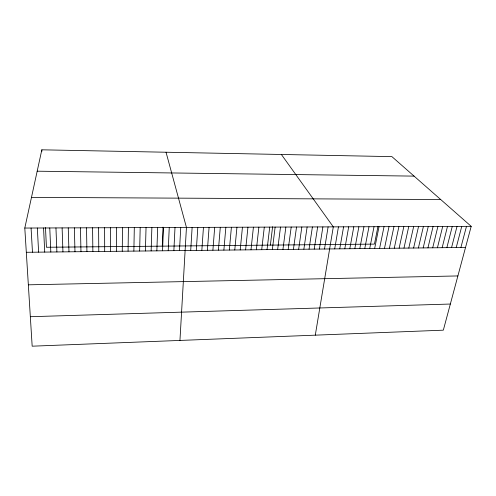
<?xml version="1.0" encoding="UTF-8"?>
<svg xmlns="http://www.w3.org/2000/svg" width="496" height="496" viewBox="0 0 496 496"><rect width="100%" height="100%" fill="white"/><g stroke="black" fill="none" stroke-linecap="round" stroke-linejoin="round"><path stroke-width="0.74" d="M110.565 251.36L110.596 227.726M116.424 251.298L116.554 227.701M122.258 251.23L122.5 227.676M128.073 251.168L128.414 227.658M133.87 251.106L134.311 227.633M139.643 251.038L140.188 227.608M145.396 250.976L146.041 227.59M151.131 250.914L151.875 227.565M156.848 250.852L157.691 227.54M162.273 246.152L163.035 227.137M162.539 250.79L163.482 227.521M168.212 250.728L169.254 227.497M173.867 250.666L175.001 227.478M179.502 250.604L180.736 227.453M179.949 340.43L186.446 227.435L166.036 152.229M190.712 250.48L192.132 227.41M196.286 250.418L197.805 227.391M201.841 250.356L203.453 227.366M207.378 250.294L209.083 227.348M212.896 250.232L214.694 227.323M218.395 250.17L220.286 227.304M223.876 250.114L225.854 227.28M229.338 250.052L231.403 227.261M234.775 249.99L236.939 227.236M240.2 249.934L242.451 227.218M245.607 249.872L247.944 227.199M250.995 249.81L253.419 227.174M256.358 249.755L258.875 227.156M261.708 249.693L264.306 227.131M267.04 249.637L269.725 227.112M270.376 245.111L272.608 226.728M272.354 249.575L275.125 227.094M277.648 249.519L280.507 227.069M282.931 249.463L285.87 227.05M288.188 249.401L291.208 227.032M293.427 249.345L296.534 227.007M298.654 249.29L301.841 226.988M303.862 249.228L307.129 226.97M309.051 249.172L312.399 226.951M314.222 249.116L317.657 226.926M319.374 249.06L322.89 226.908M324.514 249.004L328.104 226.889M315.295 335.16L333.306 226.87L281.375 154.473M334.707 248.887L338.452 226.852M339.76 248.831L343.585 226.827M344.794 248.781L348.7 226.808M349.816 248.725L353.797 226.79M354.82 248.67L358.875 226.771M359.805 248.614L363.94 226.753M364.777 248.558L368.981 226.734M369.731 248.502L374.015 226.715M378.002 226.337L374.455 244.113L46.426 247.262L45.496 227.571M374.672 248.446L379.025 226.691M379.595 248.397L384.022 226.672M384.499 248.341L389 226.653M389.391 248.285L393.96 226.635M394.264 248.236L398.908 226.616M24.8 228.055L41.838 149.811L391.896 156.624L471.2 226.337L443.331 330.175L32.172 346.189L24.8 228.055L471.2 226.337M399.125 248.18L403.837 226.598M403.967 248.124L408.754 226.579M408.797 248.074L413.652 226.56M413.608 248.019L418.531 226.542M418.401 247.969L423.398 226.523M423.187 247.913L428.253 226.505M427.949 247.864L433.082 226.486M432.698 247.808L437.906 226.467M437.435 247.758L442.705 226.449M442.159 247.702L447.491 226.43M446.865 247.653L452.265 226.412M451.552 247.603L457.021 226.393M456.227 247.547L461.764 226.374M460.889 247.498L466.488 226.356M30.33 316.708L450.343 304.036M28.34 284.822L457.889 275.937M26.313 252.29L465.533 247.448M31.484 197.371L440.702 199.528M37.181 171.194L414.073 176.117M31.074 228.03L32.476 252.222M37.33 228.005L38.614 252.154M41.838 149.811L41.912 151.323M43.561 227.98L44.727 252.086M49.767 227.955L50.821 252.018M55.949 227.931L56.897 251.956M62.112 227.912L62.942 251.887M68.25 227.887L68.975 251.819M74.369 227.862L74.977 251.751M80.457 227.838L80.966 251.689M86.533 227.819L86.924 251.621M92.578 227.794L92.87 251.559M98.605 227.769L98.791 251.491M104.613 227.745L104.687 251.429"/></g></svg>
